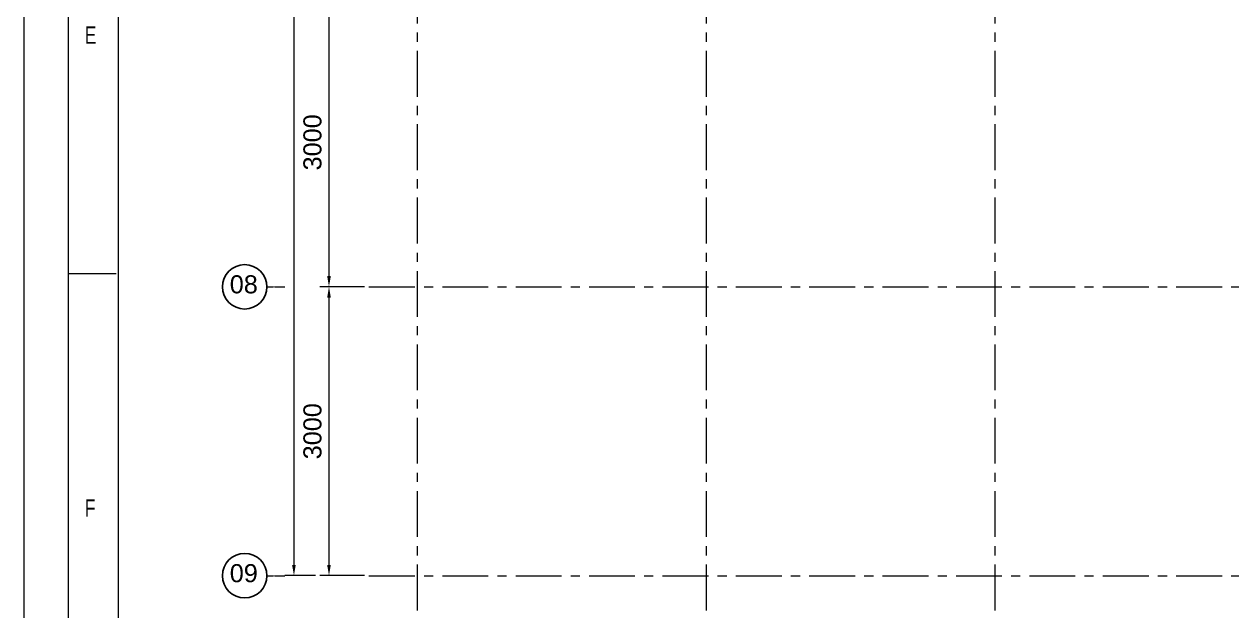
# Model space of a CAD drawing. Header units: millimetres. Extents: x 3220 to 226993, y 817 to 176024.
# Drawn here: x 3220 to 15760, y 149427 to 155520 of the extents above; entities that cross this region are included whole.
import ezdxf

# ---------------------------------------------------------------- set-up
doc = ezdxf.new("R2010")
doc.units = ezdxf.units.MM
doc.linetypes.add('AXES', pattern=[50.8, 31.75, -6.35, 6.35, -6.35])
doc.linetypes.add('CENTER', pattern=[10.16, 6.35, -1.27, 1.27, -1.27])
doc.layers.add('Axe', color=1, linetype='AXES', lineweight=9)
doc.styles.add('ARIAL_BOLD', font='arial.ttf')
doc.styles.add('SLDTEXTSTYLE0', font='TXT', dxfattribs={"width": 0.75})
doc.dimstyles.new('ECHE 75', dxfattribs={"dimscale": 75, "dimtxt": 2.5, "dimasz": 1.5, "dimexe": 1.25, "dimexo": 0.625, "dimgap": 1, "dimtad": 1, "dimdec": 0, "dimtxsty": 'ARIAL_BOLD', "dimcen": 2.5, "dimclrd": 4, "dimclre": 4, "dimclrt": 6, "dimadec": 0, "dimazin": 0, "dimtfac": 1, "dimtdec": 0, "dimtmove": 0, "dimatfit": 3, "dimfxl": 1, "dimlwd": 13, "dimlwe": 13, "dimarcsym": 0})

# ---------------------------------------------------------------- blocks, each defined once
blk = doc.blocks.new('*D659')
at = {"color": 4, "lineweight": 13, "transparency": 16777216}
for p, q in [((6057, 173792), (5927, 173792)), ((6021, 173679), (6021, 149904)), ((6244, 149792), (5927, 149792))]:
    blk.add_line(p, q, dxfattribs=at)
at = {"color": 4, "transparency": 16777216}
for points in [[(6002, 173679), (6040, 173679), (6021, 173792)], [(6002, 149904), (6040, 149904), (6021, 149792)]]:
    blk.add_solid(points, dxfattribs=at)
at = {"layer": 'Defpoints', "color": 0, "transparency": 16777216}
for p in [(6104, 173792), (6021, 149792), (6291, 149792)]:
    blk.add_point(p, dxfattribs=at)
at = {"color": 6, "transparency": 16777216, "insert": (5850, 161792), "char_height": 187.5, "attachment_point": 5, "rotation": 90, "style": 'ARIAL_BOLD'}
blk.add_mtext('24000', dxfattribs=at)
blk = doc.blocks.new("SYST7ME D'AXE")
at = {"layer": 'Axe', "ltscale": 15}
for p, q in [((0, 18500), (0, -6500)), ((3000, 18500), (3000, -6500)), ((6000, 18500), (6000, -6500)), ((-500, -3000), (15500, -3000)), ((-500, -6000), (15500, -6000))]:
    blk.add_line(p, q, dxfattribs=at)
blk = doc.blocks.new('Level -3.5 et0m')
blk.add_blockref("SYST7ME D'AXE", (0, -18000))
blk = doc.blocks.new('*D660')
at = {"color": 4, "lineweight": 13, "transparency": 16777216}
for p, q in [((6753, 155792), (6291, 155792)), ((6385, 155679), (6385, 152904)), ((6753, 152792), (6291, 152792))]:
    blk.add_line(p, q, dxfattribs=at)
at = {"color": 4, "transparency": 16777216}
for points in [[(6366, 155679), (6404, 155679), (6385, 155792)], [(6366, 152904), (6404, 152904), (6385, 152792)]]:
    blk.add_solid(points, dxfattribs=at)
at = {"layer": 'Defpoints', "color": 0, "transparency": 16777216}
for p in [(6800, 155792), (6385, 152792), (6800, 152792)]:
    blk.add_point(p, dxfattribs=at)
at = {"color": 6, "transparency": 16777216, "insert": (6214, 154292), "char_height": 187.5, "attachment_point": 5, "rotation": 90, "style": 'ARIAL_BOLD'}
blk.add_mtext('3000', dxfattribs=at)
blk = doc.blocks.new('*D661')
at = {"color": 4, "lineweight": 13, "transparency": 16777216}
for p, q in [((6753, 152792), (6291, 152792)), ((6385, 152679), (6385, 149904)), ((6753, 149792), (6291, 149792))]:
    blk.add_line(p, q, dxfattribs=at)
at = {"color": 4, "transparency": 16777216}
for points in [[(6366, 152679), (6404, 152679), (6385, 152792)], [(6366, 149904), (6404, 149904), (6385, 149792)]]:
    blk.add_solid(points, dxfattribs=at)
at = {"layer": 'Defpoints', "color": 0, "transparency": 16777216}
for p in [(6800, 152792), (6385, 149792), (6800, 149792)]:
    blk.add_point(p, dxfattribs=at)
at = {"color": 6, "transparency": 16777216, "insert": (6214, 151292), "char_height": 187.5, "attachment_point": 5, "rotation": 90, "style": 'ARIAL_BOLD'}
blk.add_mtext('3000', dxfattribs=at)
blk = doc.blocks.new('A2 E1-50')
at = {"color": 1, "linetype": 'Continuous', "lineweight": 18}
for p, q in [((-28847.4, 0), (-28847.4, 20086.4)), ((-28363.1, 485.3), (-28363.1, 19601.2))]:
    blk.add_line(p, q, dxfattribs=at)
at = {"linetype": 'Continuous', "lineweight": 18}
blk.add_line((-28619.2, 230.6), (-28619.2, 19860.5), dxfattribs=at)
at = {"color": 5, "linetype": 'Continuous', "lineweight": 15}
blk.add_line((-28375, 8678.2), (-28617.6, 8678.2), dxfattribs=at)
at = {"color": 5, "linetype": 'Continuous', "lineweight": 15, "char_height": 89.9, "attachment_point": 1, "style": 'SLDTEXTSTYLE0'}
for s, insert in [('E', (-28536.7, 9948)), ('F', (-28536.7, 7521.7))]:
    blk.add_mtext(s, dxfattribs=dict(at, insert=insert))

msp = doc.modelspace()

# ---------------------------------------------------------------- linework, layer by layer
at = {"color": 1, "linetype": 'CENTER', "lineweight": 9}
for p, q in [((5739.7, 152791.8), (5927.2, 152791.8)), ((5739.7, 149791.8), (5927.2, 149791.8))]:
    msp.add_line(p, q, dxfattribs=at)
at = {"color": 5}
for centre in [(5509.2, 152791.8), (5509.2, 149791.8)]:
    msp.add_circle(centre, 230.5, dxfattribs=at)

# ---------------------------------------------------------------- block references
at = {"xscale": 2.024564718585504, "yscale": 2.024564718585504, "zscale": 2.024564718585504}
msp.add_blockref('A2 E1-50', (61623, 135357.2), dxfattribs=at)
msp.add_blockref('Level -3.5 et0m', (7300, 173791.8))

# ---------------------------------------------------------------- texts
at = {"char_height": 187.5, "attachment_point": 5, "style": 'ARIAL_BOLD'}
for s, insert in [('08', (5500.3, 152816.4)), ('09', (5500.3, 149816.4))]:
    msp.add_mtext(s, dxfattribs=dict(at, insert=insert))

# ---------------------------------------------------------------- dimensions: what is measured, and where the dimension line sits
for base, p1, p2, picture, middle in [((6020.9, 149791.8), (6103.5, 173791.8), (6291, 149791.8), '*D659', (5850.2, 161791.8)), ((6384.8, 152791.8), (6800, 155791.8), (6800, 152791.8), '*D660', (6214, 154291.8)), ((6384.8, 149791.8), (6800, 152791.8), (6800, 149791.8), '*D661', (6214, 151291.8))]:
    dim = msp.add_linear_dim(base=base, p1=p1, p2=p2, angle=90, dimstyle='ECHE 75')
    dim.commit()
    dim.dimension.update_dxf_attribs({"geometry": picture, "text_midpoint": middle})

doc.saveas('drawing.dxf')
